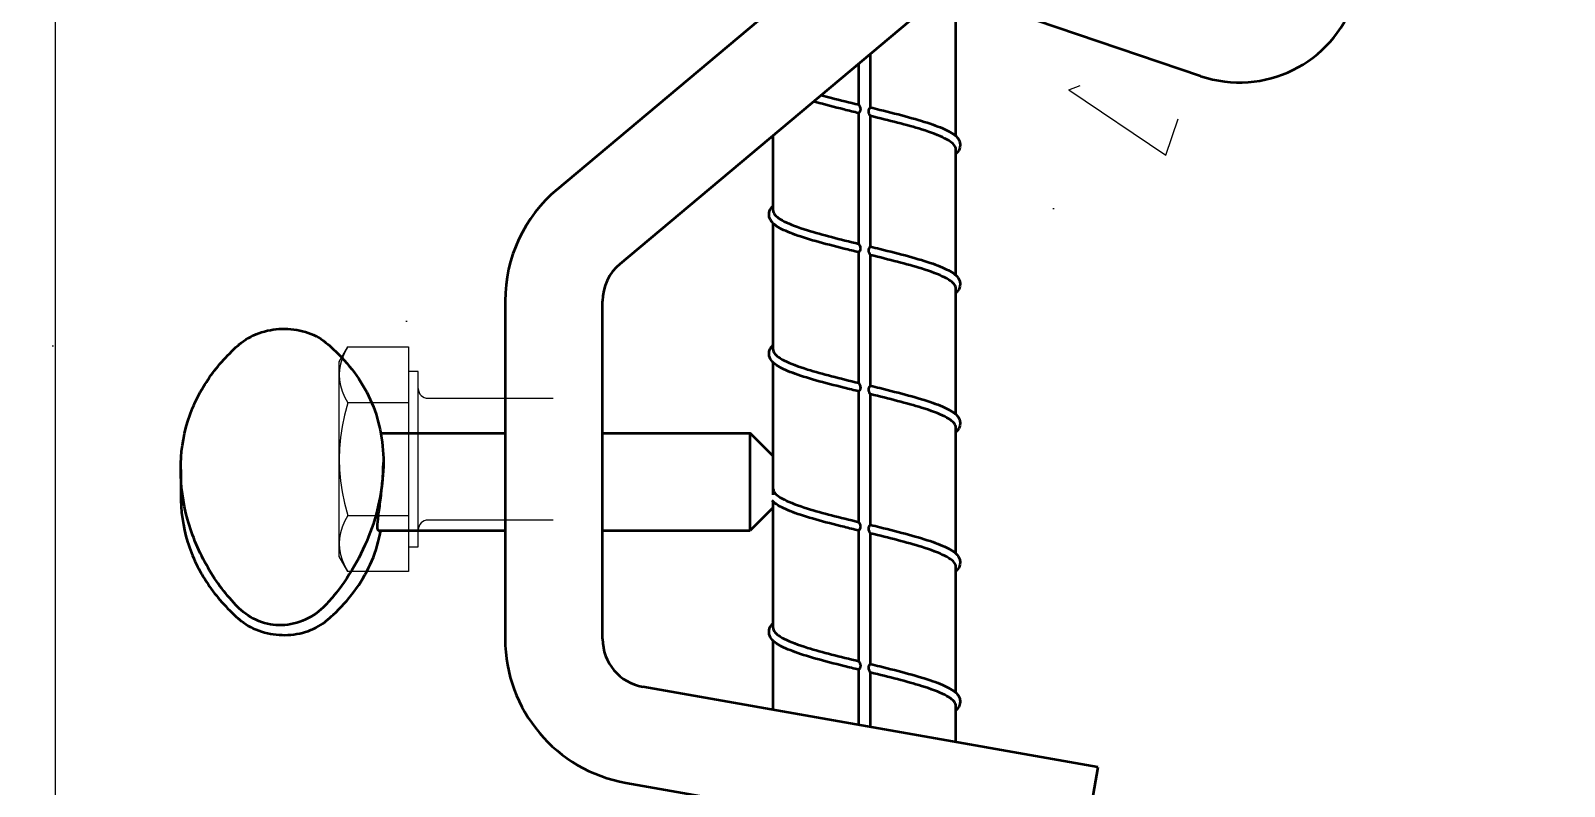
# Model space of a CAD drawing. Header units: inches. Extents: x 6 to 170, y 1 to 50.
# Drawn here: x 6.357 to 10.291, y 12.075 to 14.015 of the extents above; entities that cross this region are included whole.
import ezdxf

# ---------------------------------------------------------------- set-up
doc = ezdxf.new("R2010")
doc.units = ezdxf.units.IN
doc.header["$LTSCALE"] = 8
doc.header["$MEASUREMENT"] = 0
doc.layers.add('Visible (ANSI)', color=7, linetype='Continuous', lineweight=50)

msp = doc.modelspace()

# ---------------------------------------------------------------- hatches: boundary and pattern name
h = msp.add_hatch()
h.set_pattern_fill('AR-CONC', scale=0.5, style=0)
h.set_pattern_definition([(50, (-24.881, -75.5207), (3.5863, -0.31376), [0.375, -4.125]), (355, (-24.881, -75.5207), (-0.69376, 3.76096), [0.3, -3.3]), (100.4514, (-24.5822, -75.547), (2.89255, 3.4472), [0.3187, -3.50571]), (46.184, (-24.881, -74.5207), (5.3362, -0.8276), [0.5625, -6.1875]), (96.6356, (-24.4364, -74.5897), (4.67331, 4.8706), [0.47805, -5.25856]), (351.184, (-24.881, -74.5207), (4.6733, 4.8706), [0.45, -4.95]), (21, (-24.381, -74.7707), (2.984535, -2.013094), [0.375, -4.125]), (326, (-24.381, -74.7707), (1.21658, 3.62575), [0.3, -3.3]), (71.4514, (-24.1323, -74.9385), (4.20111, 1.61265), [0.3187, -3.50571]), (37.5, (-24.881, -75.5207), (0.0608, 1.66447), [0, -3.26, 0, -3.35, 0, -3.3125]), (7.5, (-24.881, -75.5207), (1.315348, 1.97206), [0, -1.91, 0, -3.185, 0, -1.2625]), (327.5, (-25.996, -75.5207), (2.669112, -0.112774), [0, -1.25, 0, -3.9, 0, -5.175]), (317.5, (-26.496, -75.5207), (2.91593, 0.500525), [0, -1.625, 0, -2.59, 0, -3.675])])
h.paths.add_polyline_path([(6.357302, 17.307259), (6.357302, 4.137707), (8.321623, 4.137707), (8.321623, 12.12387), (7.904212, 12.197471, -0.36397023), (7.68936, 12.453521), (7.68936, 12.728537), (7.373155, 12.728537), (7.373155, 12.596112), (7.13503, 12.596112), (7.13503, 13.233462), (7.373155, 13.233462), (7.373155, 13.101037), (7.68936, 13.101037), (7.68936, 13.378944, -0.22169466), (7.782235, 13.578116), (8.320134, 14.029467), (8.320134, 14.994748), (8.843884, 14.994748), (8.843884, 14.468945), (9.917325, 15.369669), (10.165302, 16.100185), (10.165302, 16.587259), (10.395302, 16.587259), (10.395302, 17.307259)])
h.paths.add_polyline_path([(8.320134, 13.081037), (8.320134, 13.840182), (7.87544, 13.46704, 0.22169466), (7.83436, 13.378944), (7.83436, 13.081037)], flags=17)
h.paths.add_polyline_path([(7.83436, 12.748537), (7.83436, 12.453521, 0.36397023), (7.929391, 12.340268), (8.321623, 12.271107), (8.321623, 12.748537)], flags=17)
h.paths.add_polyline_path([(9.827481, 15.104997), (8.830373, 14.268324), (8.830373, 14.233126), (9.409362, 14.036586, 0.41421356), (9.475951, 14.069424)], flags=17)
h.paths.add_polyline_path([(9.209862, 12.114487), (9.184683, 11.97169), (8.835373, 12.033282), (8.835373, 4.137707), (16.357302, 4.137707), (16.357302, 7.950207, -0.22836778), (13.852543, 9.157165), (11.62839, 11.94887, -0.16978527), (11.529802, 12.230832), (11.529802, 13.022774), (11.481737, 13.083105, -0.1695796), (11.342302, 13.481378), (11.342302, 14.039668), (11.173052, 14.039668), (11.173052, 14.57485), (11.342302, 14.57485), (11.342302, 14.667259), (11.747302, 14.667259), (11.747302, 14.447259), (11.782302, 14.447259), (11.782302, 15.394259, 0.41879765), (11.554802, 15.618232), (11.554802, 14.768259), (10.909802, 14.768259), (10.909802, 15.618259), (10.838302, 15.618259, -0.32641956), (10.435302, 15.912729), (10.435302, 15.736259, -0.22169466), (10.342427, 15.537088), (10.226176, 15.439541), (9.731623, 13.982635, -0.41421356), (9.322573, 13.780914), (8.835373, 13.946297), (8.835373, 12.180519)])
h.paths.add_polyline_path([(16.357302, 7.950207), (16.357302, 4.137707), (23.879231, 4.137707), (23.879231, 12.033282), (23.529921, 11.97169), (23.504742, 12.114487), (23.879231, 12.180519), (23.879231, 13.946297), (23.392031, 13.780914, -0.41421356), (22.982982, 13.982635), (22.488429, 15.439541), (22.372177, 15.537088, -0.22169466), (22.279302, 15.736259), (22.279302, 15.912729, -0.32641956), (21.876302, 15.618259), (21.804802, 15.618259), (21.804802, 14.768259), (21.159802, 14.768259), (21.159802, 15.618232, 0.41879765), (20.932302, 15.394259), (20.932302, 14.447259), (20.967302, 14.447259), (20.967302, 14.667259), (21.372302, 14.667259), (21.372302, 14.57485), (21.541552, 14.57485), (21.541552, 14.039668), (21.372302, 14.039668), (21.372302, 13.482401, -0.16999096), (21.232867, 13.083105), (21.184802, 13.022774), (21.184802, 12.230832, -0.16978527), (21.086214, 11.94887), (18.862061, 9.157165, -0.22836778)])
h.paths.add_polyline_path([(22.887123, 15.104997), (23.238653, 14.069424, 0.41421356), (23.305242, 14.036586), (23.884231, 14.233126), (23.884231, 14.268324)], flags=17)
h.paths.add_polyline_path([(24.39447, 13.081037), (24.880244, 13.081037), (24.880244, 13.378944, 0.22169466), (24.839165, 13.46704), (24.39447, 13.840182)], flags=17)
h.paths.add_polyline_path([(24.392981, 12.271107), (24.785213, 12.340268, 0.36397023), (24.880244, 12.453521), (24.880244, 12.748537), (24.392981, 12.748537)], flags=17)
h.paths.add_polyline_path([(26.357302, 17.307259), (22.319302, 17.307259), (22.319302, 16.587259), (22.549302, 16.587259), (22.549302, 16.100185), (22.797279, 15.369669), (23.87072, 14.468945), (23.87072, 14.994748), (24.39447, 14.994748), (24.39447, 14.029467), (24.932369, 13.578116, -0.22169466), (25.025244, 13.378944), (25.025244, 13.101037), (25.341449, 13.101037), (25.341449, 13.233462), (25.579574, 13.233462), (25.579574, 12.596112), (25.341449, 12.596112), (25.341449, 12.728537), (25.025244, 12.728537), (25.025244, 12.453521, -0.36397023), (24.810392, 12.197471), (24.392981, 12.12387), (24.392981, 4.137707), (26.357302, 4.137707)])

# ---------------------------------------------------------------- linework, layer by layer
at = {"color": 7}
for p, q in [((6.419802, 17.307259), (6.419802, 4.137707)), ((7.148494, 13.164787), (7.170823, 13.203462)), ((7.162613, 13.187919), (7.156389, 13.173198)), ((7.170823, 13.203462), (7.162613, 13.187919)), ((7.170823, 13.203462), (7.326619, 13.203462)), ((7.326619, 13.203462), (7.326619, 13.059125)), ((7.148494, 13.131293), (7.148494, 13.164787)), ((7.149377, 13.145137), (7.148494, 13.131293)), ((7.152003, 13.159022), (7.149377, 13.145137)), ((7.156389, 13.173198), (7.152003, 13.159022)), ((7.351623, 13.139787), (7.326619, 13.139787)), ((7.351623, 12.689787), (7.351623, 13.139787)), ((7.148494, 13.131293), (7.149377, 13.11745)), ((7.148494, 12.914787), (7.148494, 13.131293)), ((7.149377, 13.11745), (7.152003, 13.103565)), ((7.152003, 13.103565), (7.156389, 13.089389)), ((7.156389, 13.089389), (7.162613, 13.074668)), ((7.162613, 13.074668), (7.170823, 13.059125)), ((7.376623, 13.071037), (7.697623, 13.071037)), ((7.162613, 13.028037), (7.156389, 12.998596)), ((7.170823, 13.059125), (7.162613, 13.028037)), ((7.326619, 13.059125), (7.170823, 13.059125)), ((7.326619, 13.059125), (7.326619, 12.77045)), ((7.156389, 12.998596), (7.152003, 12.970245)), ((7.152003, 12.970245), (7.149377, 12.942474)), ((7.149377, 12.942474), (7.148494, 12.914787)), ((7.148494, 12.914787), (7.149377, 12.8871)), ((7.148494, 12.698281), (7.148494, 12.914787)), ((7.149377, 12.8871), (7.152003, 12.859329)), ((7.152003, 12.859329), (7.156389, 12.830978)), ((7.156389, 12.830978), (7.162613, 12.801537)), ((7.162613, 12.801537), (7.170823, 12.77045)), ((7.162613, 12.754906), (7.156389, 12.740185)), ((7.170823, 12.77045), (7.162613, 12.754906)), ((7.170823, 12.77045), (7.326619, 12.77045)), ((7.326619, 12.77045), (7.326619, 12.626112)), ((7.697623, 12.758537), (7.376623, 12.758537)), ((7.149377, 12.712124), (7.148494, 12.698281)), ((7.152003, 12.72601), (7.149377, 12.712124)), ((7.156389, 12.740185), (7.152003, 12.72601)), ((7.148494, 12.698281), (7.149377, 12.684437)), ((7.148494, 12.664787), (7.148494, 12.698281)), ((7.149377, 12.684437), (7.152003, 12.670552)), ((7.152003, 12.670552), (7.156389, 12.656376)), ((7.326619, 12.689787), (7.351623, 12.689787)), ((7.170823, 12.626112), (7.148494, 12.664787)), ((7.156389, 12.656376), (7.162613, 12.641656)), ((7.162613, 12.641656), (7.170823, 12.626112)), ((7.326619, 12.626112), (7.170823, 12.626112))]:
    msp.add_line(p, q, dxfattribs=at)
for centre, start, end in [((7.376623, 13.096037), 180, 270), ((7.376623, 12.733537), 90, 180)]:
    msp.add_arc(centre, 0.025, start, end, dxfattribs=at)
at = {"layer": 'Visible (ANSI)'}
for p, q in [((7.708315, 13.607923), (10.130651, 15.640504)), ((7.869012, 13.416412), (10.291347, 15.448993)), ((9.358065, 13.898182), (8.779832, 14.094466)), ((8.730735, 13.743887), (8.730735, 14.067184)), ((8.48136, 13.824896), (8.48136, 13.930233)), ((8.51136, 13.81763), (8.51136, 13.955406)), ((8.48136, 13.467753), (8.48136, 13.802992)), ((8.51136, 13.460488), (8.51136, 13.795727)), ((8.261985, 13.553432), (8.261985, 13.746155)), ((8.730735, 13.386745), (8.730735, 13.710041)), ((8.261985, 13.196289), (8.261985, 13.520008)), ((8.48136, 13.11061), (8.48136, 13.445849)), ((8.51136, 13.103345), (8.51136, 13.438584)), ((8.730735, 13.029602), (8.730735, 13.352898)), ((7.57436, 13.320656), (7.57436, 12.453521)), ((7.82436, 12.453521), (7.82436, 13.320656)), ((8.261985, 12.922574), (8.261985, 13.162865)), ((8.48136, 12.753468), (8.48136, 13.088707)), ((8.51136, 12.746202), (8.51136, 13.081441)), ((8.730735, 12.672459), (8.730735, 12.995755)), ((7.255385, 12.981499), (7.57436, 12.981499)), ((7.82436, 12.981499), (8.20306, 12.981499)), ((8.20306, 12.731499), (8.20306, 12.981499)), ((8.261985, 12.922574), (8.20306, 12.981499)), ((8.26206, 12.823547), (8.26206, 12.922232)), ((6.74206, 12.888473), (6.74206, 12.824524)), ((8.261985, 12.790424), (8.20306, 12.731499)), ((8.261985, 12.482003), (8.261985, 12.790424)), ((8.26206, 12.790766), (8.26206, 12.805651)), ((7.249538, 12.731499), (7.57436, 12.731499)), ((7.82436, 12.731499), (8.20306, 12.731499)), ((8.48136, 12.396325), (8.48136, 12.731564)), ((8.51136, 12.389059), (8.51136, 12.724298)), ((8.730735, 12.315316), (8.730735, 12.638612)), ((8.261985, 12.271469), (8.261985, 12.44858)), ((8.48136, 12.232787), (8.48136, 12.374421)), ((8.51136, 12.227497), (8.51136, 12.367155)), ((9.094984, 12.124589), (7.927654, 12.33042)), ((8.730735, 12.188816), (8.730735, 12.281469)), ((9.094984, 12.124589), (9.051572, 11.878387)), ((7.884242, 12.084218), (9.051572, 11.878387))]:
    msp.add_line(p, q, dxfattribs=at)
for centre, radius, start, end in [((9.457979, 14.192519), 0.310832, 251.25, 341.25), ((7.94936, 13.320656), 0.375, 130, 180), ((7.94936, 13.320656), 0.125, 130, 180), ((7.94936, 12.453521), 0.375, 180, 260), ((7.94936, 12.453521), 0.125, 180, 260)]:
    msp.add_arc(centre, radius, start, end, dxfattribs=at)
for points, knots in [([(8.385049, 13.849418), (8.393717, 13.84703), (8.402683, 13.84464), (8.434139, 13.836462), (8.457564, 13.830712), (8.48136, 13.824929)], [1.587218375, 1.587218375, 1.587218375, 1.587218375, 1.664662529, 1.664662529, 1.851630885, 1.851630885, 1.851630885, 1.851630885]), ([(8.44387, 13.812166), (8.418407, 13.818502), (8.393537, 13.82492), (8.369245, 13.83182), (8.367313, 13.832373), (8.365397, 13.832928)], [0, 0, 0, 0, 0.203969624, 0.203969624, 0.221745754, 0.221745754, 0.221745754, 0.221745754]), ([(8.48136, 13.824896), (8.48136, 13.82481), (8.481476, 13.824608), (8.481941, 13.82388), (8.482321, 13.823313), (8.483026, 13.822118), (8.483311, 13.821603), (8.483864, 13.820482), (8.48413, 13.819884), (8.484836, 13.818019), (8.485202, 13.816663), (8.485499, 13.814443), (8.48555, 13.813622), (8.485537, 13.812806)], [0.1755471207, 0.1755471207, 0.1755471207, 0.1755471207, 0.1841280193, 0.1841280193, 0.1943327664, 0.1943327664, 0.2006505005, 0.2006505005, 0.206774105, 0.206774105, 0.2185723275, 0.2185723275, 0.2252645412, 0.2252645412, 0.2252645412, 0.2252645412]), ([(8.485537, 13.812806), (8.485529, 13.812255), (8.485492, 13.811705), (8.485278, 13.809949), (8.484981, 13.808793), (8.484189, 13.806792), (8.48373, 13.805982), (8.482797, 13.804628), (8.482339, 13.804114), (8.481602, 13.803326), (8.48136, 13.803094), (8.48136, 13.802992)], [0.2252645412, 0.2252645412, 0.2252645412, 0.2252645412, 0.2297909148, 0.2297909148, 0.2399641604, 0.2399641604, 0.2495105043, 0.2495105043, 0.2595133489, 0.2595133489, 0.2707001487, 0.2707001487, 0.2707001487, 0.2707001487]), ([(8.507183, 13.807783), (8.507181, 13.80792), (8.507181, 13.808056), (8.507195, 13.809466), (8.507366, 13.810728), (8.507976, 13.812878), (8.508359, 13.81375), (8.509231, 13.815265), (8.509693, 13.815854), (8.510378, 13.816627), (8.510626, 13.816872), (8.511159, 13.817384), (8.51136, 13.81756), (8.51136, 13.81763)], [0.4324840395, 0.4324840395, 0.4324840395, 0.4324840395, 0.4335329654, 0.4335329654, 0.443318181, 0.443318181, 0.4516638398, 0.4516638398, 0.4602611352, 0.4602611352, 0.466316737, 0.466316737, 0.4765419243, 0.4765419243, 0.4765419243, 0.4765419243]), ([(8.535196, 13.811827), (8.560863, 13.805515), (8.586203, 13.799122), (8.632062, 13.786545), (8.653182, 13.780205), (8.689376, 13.76745), (8.704738, 13.760905), (8.728078, 13.747215), (8.736257, 13.740619), (8.740804, 13.727658), (8.741411, 13.724326), (8.741359, 13.720811)], [0, 0, 0, 0, 0.203430746, 0.203430746, 0.404937263, 0.404937263, 0.610847612, 0.610847612, 0.824043032, 0.824043032, 0.882389128, 0.882389128, 0.882389128, 0.882389128]), ([(8.51136, 13.795726), (8.51136, 13.795826), (8.511254, 13.796034), (8.510815, 13.796774), (8.510446, 13.797354), (8.509591, 13.798863), (8.50912, 13.799773), (8.508279, 13.801801), (8.507914, 13.802892), (8.507647, 13.804047), (8.50737, 13.805249), (8.507202, 13.806519), (8.507183, 13.807783)], [0.386195686, 0.386195686, 0.386195686, 0.386195686, 0.3940123706, 0.3940123706, 0.4036617306, 0.4036617306, 0.4134536665, 0.4134536665, 0.4227844444, 0.4227844444, 0.4227844444, 0.4324840395, 0.4324840395, 0.4324840395, 0.4324840395]), ([(8.730735, 13.710041), (8.730735, 13.711858), (8.730376, 13.713677), (8.726643, 13.723118), (8.717377, 13.730659), (8.687439, 13.745894), (8.667071, 13.753436), (8.623874, 13.766837), (8.60307, 13.772587), (8.558581, 13.784154), (8.535157, 13.789903), (8.51136, 13.795686)], [0.926164658, 0.926164658, 0.926164658, 0.926164658, 0.985116036, 0.985116036, 1.231395044, 1.231395044, 1.477674053, 1.477674053, 1.664662529, 1.664662529, 1.851630885, 1.851630885, 1.851630885, 1.851630885]), ([(8.741359, 13.720811), (8.741255, 13.713905), (8.738832, 13.708392), (8.734118, 13.702056), (8.732527, 13.700284), (8.730735, 13.698573)], [0, 0, 0, 0, 0.114634885, 0.114634885, 0.162316622, 0.162316622, 0.162316622, 0.162316622]), ([(8.251362, 13.542239), (8.251258, 13.549143), (8.253516, 13.554655), (8.258209, 13.561218), (8.259969, 13.563198), (8.261985, 13.565103)], [0, 0, 0, 0, 0.114595272, 0.114595272, 0.168220617, 0.168220617, 0.168220617, 0.168220617]), ([(8.44387, 13.455023), (8.418407, 13.461359), (8.393537, 13.467777), (8.349058, 13.480411), (8.328863, 13.486783), (8.294811, 13.499649), (8.280718, 13.506258), (8.265066, 13.516942), (8.260641, 13.520804), (8.253946, 13.529686), (8.251467, 13.535242), (8.251362, 13.542239)], [0, 0, 0, 0, 0.203969624, 0.203969624, 0.406026718, 0.406026718, 0.612891389, 0.612891389, 0.725113834, 0.725113834, 0.841255683, 0.841255683, 0.841255683, 0.841255683]), ([(8.261985, 13.553432), (8.261985, 13.551615), (8.262344, 13.549796), (8.266077, 13.540355), (8.275344, 13.532813), (8.305281, 13.517578), (8.32565, 13.510037), (8.368847, 13.496636), (8.389651, 13.490885), (8.434139, 13.479319), (8.457564, 13.473569), (8.48136, 13.467786)], [0.926164658, 0.926164658, 0.926164658, 0.926164658, 0.985116036, 0.985116036, 1.231395044, 1.231395044, 1.477674053, 1.477674053, 1.664662529, 1.664662529, 1.851630885, 1.851630885, 1.851630885, 1.851630885]), ([(8.48136, 13.467753), (8.48136, 13.467687), (8.481428, 13.467552), (8.481758, 13.467012), (8.482097, 13.466515), (8.482769, 13.46542), (8.483052, 13.464935), (8.483613, 13.463866), (8.483889, 13.463291), (8.484633, 13.461496), (8.485042, 13.460183), (8.485464, 13.457769), (8.485553, 13.456713), (8.485537, 13.455664)], [0.1693193486, 0.1693193486, 0.1693193486, 0.1693193486, 0.1758007424, 0.1758007424, 0.1857472069, 0.1857472069, 0.1919909205, 0.1919909205, 0.198023789, 0.198023789, 0.2094647985, 0.2094647985, 0.2178489904, 0.2178489904, 0.2178489904, 0.2178489904]), ([(8.485537, 13.455664), (8.485532, 13.455335), (8.485517, 13.455008), (8.485393, 13.453418), (8.485137, 13.452194), (8.484397, 13.45009), (8.483958, 13.449235), (8.483023, 13.447771), (8.482557, 13.447221), (8.481753, 13.446333), (8.481447, 13.446048), (8.481366, 13.445883), (8.48136, 13.445864), (8.48136, 13.445849)], [0.2178489904, 0.2178489904, 0.2178489904, 0.2178489904, 0.2204727053, 0.2204727053, 0.2306636802, 0.2306636802, 0.2398632303, 0.2398632303, 0.2495796975, 0.2495796975, 0.2610517094, 0.2610517094, 0.2627370757, 0.2627370757, 0.2627370757, 0.2627370757]), ([(8.507183, 13.45064), (8.507173, 13.451316), (8.507205, 13.451992), (8.507416, 13.453797), (8.507687, 13.454883), (8.508428, 13.456767), (8.508861, 13.457529), (8.50959, 13.458572), (8.509873, 13.458917), (8.510412, 13.459518), (8.510657, 13.459759), (8.511169, 13.460251), (8.51136, 13.460419), (8.51136, 13.460488)], [0.4252749174, 0.4252749174, 0.4252749174, 0.4252749174, 0.4304263152, 0.4304263152, 0.4393240915, 0.4393240915, 0.4476179655, 0.4476179655, 0.4531368502, 0.4531368502, 0.4591944322, 0.4591944322, 0.4691208786, 0.4691208786, 0.4691208786, 0.4691208786]), ([(8.535196, 13.454684), (8.560863, 13.448372), (8.586203, 13.441979), (8.632062, 13.429402), (8.653182, 13.423062), (8.689376, 13.410308), (8.704738, 13.403762), (8.728078, 13.390072), (8.736257, 13.383476), (8.740804, 13.370516), (8.741411, 13.367183), (8.741359, 13.363668)], [0, 0, 0, 0, 0.203430746, 0.203430746, 0.404937263, 0.404937263, 0.610847612, 0.610847612, 0.824043032, 0.824043032, 0.882389128, 0.882389128, 0.882389128, 0.882389128]), ([(8.51136, 13.438584), (8.51136, 13.438671), (8.511277, 13.438844), (8.510905, 13.439486), (8.510556, 13.440031), (8.5097, 13.441516), (8.5092, 13.442456), (8.508424, 13.444298), (8.50813, 13.445113), (8.507652, 13.446802), (8.507464, 13.447673), (8.507343, 13.448563), (8.507249, 13.449246), (8.507194, 13.449943), (8.507183, 13.45064)], [0.3791373965, 0.3791373965, 0.3791373965, 0.3791373965, 0.3860277334, 0.3860277334, 0.3956142413, 0.3956142413, 0.4058973128, 0.4058973128, 0.4130479006, 0.4130479006, 0.4199668054, 0.4199668054, 0.4199668054, 0.4252749174, 0.4252749174, 0.4252749174, 0.4252749174]), ([(8.730735, 13.352898), (8.730735, 13.354715), (8.730376, 13.356534), (8.726643, 13.365975), (8.717377, 13.373516), (8.687439, 13.388751), (8.667071, 13.396293), (8.623874, 13.409694), (8.60307, 13.415444), (8.558581, 13.427011), (8.535157, 13.43276), (8.51136, 13.438543)], [0.926164658, 0.926164658, 0.926164658, 0.926164658, 0.985116036, 0.985116036, 1.231395044, 1.231395044, 1.477674053, 1.477674053, 1.664662529, 1.664662529, 1.851630885, 1.851630885, 1.851630885, 1.851630885]), ([(8.741359, 13.363668), (8.741255, 13.356762), (8.738832, 13.35125), (8.734118, 13.344914), (8.732527, 13.343141), (8.730735, 13.34143)], [0, 0, 0, 0, 0.114634885, 0.114634885, 0.162316622, 0.162316622, 0.162316622, 0.162316622]), ([(6.889381, 13.206945), (6.890226, 13.207705), (6.891078, 13.208453), (6.905752, 13.221036), (6.923258, 13.231264), (6.961637, 13.24518), (6.982513, 13.248889), (7.00206, 13.249472)], [0.290928147, 0.290928147, 0.290928147, 0.290928147, 0.300209869, 0.300209869, 0.449572977, 0.449572977, 0.598936084, 0.598936084, 0.598936084, 0.598936084]), ([(7.00206, 13.249472), (7.021965, 13.250065), (7.043008, 13.247505), (7.081476, 13.235752), (7.098916, 13.226545), (7.113372, 13.214961), (7.114058, 13.2144), (7.114739, 13.213831)], [0.598936084, 0.598936084, 0.598936084, 0.598936084, 0.75103081, 0.75103081, 0.903125536, 0.903125536, 0.9107477, 0.9107477, 0.9107477, 0.9107477]), ([(6.74206, 12.888473), (6.74206, 12.930274), (6.748005, 12.971276), (6.771649, 13.048836), (6.789334, 13.085435), (6.833631, 13.150901), (6.859639, 13.1802), (6.889381, 13.206945)], [6.66177475, 6.66177475, 6.66177475, 6.66177475, 7.00925474, 7.00925474, 7.35673472, 7.35673472, 7.6821059, 7.6821059, 7.6821059, 7.6821059]), ([(7.114739, 13.213831), (7.12127, 13.208378), (7.127484, 13.20291), (7.172452, 13.161356), (7.205985, 13.11769), (7.239595, 13.043411), (7.248117, 13.01716), (7.259353, 12.962766), (7.26206, 12.934609), (7.26206, 12.906459)], [7.00204599, 7.00204599, 7.00204599, 7.00204599, 7.07218173, 7.07218173, 7.54019245, 7.54019245, 7.77419781, 7.77419781, 8.00820317, 8.00820317, 8.00820317, 8.00820317]), ([(8.251362, 13.185097), (8.251258, 13.192), (8.253516, 13.197512), (8.258209, 13.204075), (8.259969, 13.206055), (8.261985, 13.20796)], [0, 0, 0, 0, 0.114595272, 0.114595272, 0.168220617, 0.168220617, 0.168220617, 0.168220617]), ([(8.44387, 13.09788), (8.418407, 13.104216), (8.393537, 13.110634), (8.349058, 13.123268), (8.328863, 13.12964), (8.294811, 13.142506), (8.280718, 13.149115), (8.265066, 13.159799), (8.260641, 13.163662), (8.253946, 13.172543), (8.251467, 13.1781), (8.251362, 13.185097)], [0, 0, 0, 0, 0.203969624, 0.203969624, 0.406026718, 0.406026718, 0.612891389, 0.612891389, 0.725113834, 0.725113834, 0.841255683, 0.841255683, 0.841255683, 0.841255683]), ([(8.261985, 13.196289), (8.261985, 13.194472), (8.262344, 13.192653), (8.266077, 13.183212), (8.275344, 13.17567), (8.305281, 13.160435), (8.32565, 13.152894), (8.368847, 13.139493), (8.389651, 13.133743), (8.434139, 13.122176), (8.457564, 13.116426), (8.48136, 13.110643)], [0.926164658, 0.926164658, 0.926164658, 0.926164658, 0.985116036, 0.985116036, 1.231395044, 1.231395044, 1.477674053, 1.477674053, 1.664662529, 1.664662529, 1.851630885, 1.851630885, 1.851630885, 1.851630885]), ([(8.48136, 13.110611), (8.48136, 13.110524), (8.481475, 13.110323), (8.481939, 13.109597), (8.482319, 13.109031), (8.483023, 13.107837), (8.483309, 13.107322), (8.483862, 13.106201), (8.484127, 13.105604), (8.484764, 13.103924), (8.485089, 13.102789), (8.485467, 13.100596), (8.485553, 13.099556), (8.485537, 13.098521)], [0.3570324418, 0.3570324418, 0.3570324418, 0.3570324418, 0.3649935941, 0.3649935941, 0.3744840857, 0.3744840857, 0.3803621469, 0.3803621469, 0.3860610185, 0.3860610185, 0.3953897737, 0.3953897737, 0.4032782231, 0.4032782231, 0.4032782231, 0.4032782231]), ([(8.507183, 13.093497), (8.507177, 13.093922), (8.507187, 13.094346), (8.507294, 13.095969), (8.507519, 13.097135), (8.508202, 13.099143), (8.508613, 13.099957), (8.509334, 13.101086), (8.509619, 13.101461), (8.510175, 13.102125), (8.510438, 13.102397), (8.511078, 13.103031), (8.511349, 13.103253), (8.51136, 13.103341), (8.51136, 13.103343), (8.51136, 13.103345)], [0.200182473, 0.200182473, 0.200182473, 0.200182473, 0.2033980629, 0.2033980629, 0.2125840261, 0.2125840261, 0.2208186966, 0.2208186966, 0.2261883639, 0.2261883639, 0.2320540395, 0.2320540395, 0.2434050849, 0.2434050849, 0.2436367064, 0.2436367064, 0.2436367064, 0.2436367064]), ([(8.485537, 13.098521), (8.485535, 13.098385), (8.485531, 13.098249), (8.485526, 13.098114), (8.485473, 13.096808), (8.485253, 13.095525), (8.484562, 13.093329), (8.48414, 13.092433), (8.483216, 13.090892), (8.482746, 13.090303), (8.481902, 13.08934), (8.481555, 13.089016), (8.481381, 13.088778), (8.48136, 13.088736), (8.48136, 13.088707)], [0.4032782231, 0.4032782231, 0.4032782231, 0.4032782231, 0.4043129536, 0.4043129536, 0.4043129536, 0.414280969, 0.414280969, 0.4230712239, 0.4230712239, 0.4321763203, 0.4321763203, 0.4428090223, 0.4428090223, 0.4459859595, 0.4459859595, 0.4459859595, 0.4459859595]), ([(8.51136, 13.081441), (8.51136, 13.081538), (8.511259, 13.081739), (8.510834, 13.082457), (8.510469, 13.08303), (8.509591, 13.084574), (8.509088, 13.085546), (8.508143, 13.087869), (8.507724, 13.089219), (8.507298, 13.091571), (8.507198, 13.092535), (8.507183, 13.093497)], [0.1545735747, 0.1545735747, 0.1545735747, 0.1545735747, 0.162076814, 0.162076814, 0.1715618159, 0.1715618159, 0.1818065342, 0.1818065342, 0.1929054159, 0.1929054159, 0.200182473, 0.200182473, 0.200182473, 0.200182473]), ([(8.730735, 12.995755), (8.730735, 12.997572), (8.730376, 12.999391), (8.726643, 13.008832), (8.717377, 13.016373), (8.687439, 13.031608), (8.667071, 13.03915), (8.623874, 13.052551), (8.60307, 13.058301), (8.558581, 13.069868), (8.535157, 13.075618), (8.51136, 13.081401)], [0.926164658, 0.926164658, 0.926164658, 0.926164658, 0.985116036, 0.985116036, 1.231395044, 1.231395044, 1.477674053, 1.477674053, 1.664662529, 1.664662529, 1.851630885, 1.851630885, 1.851630885, 1.851630885]), ([(8.535196, 13.097541), (8.560863, 13.091229), (8.586203, 13.084836), (8.632062, 13.072259), (8.653182, 13.065919), (8.689376, 13.053165), (8.704738, 13.046619), (8.728078, 13.032929), (8.736257, 13.026333), (8.740804, 13.013373), (8.741411, 13.01004), (8.741359, 13.006525)], [0, 0, 0, 0, 0.203430746, 0.203430746, 0.404937263, 0.404937263, 0.610847612, 0.610847612, 0.824043032, 0.824043032, 0.882389128, 0.882389128, 0.882389128, 0.882389128]), ([(8.741359, 13.006525), (8.741255, 12.999619), (8.738832, 12.994107), (8.734118, 12.987771), (8.732527, 12.985998), (8.730735, 12.984287)], [0, 0, 0, 0, 0.114634885, 0.114634885, 0.162316622, 0.162316622, 0.162316622, 0.162316622]), ([(7.26206, 12.906459), (7.26206, 12.878309), (7.259353, 12.848586), (7.248117, 12.788089), (7.239595, 12.757321), (7.205985, 12.666989), (7.172452, 12.609436), (7.127484, 12.55537), (7.12127, 12.548267), (7.114739, 12.541216)], [1.09730069, 1.09730069, 1.09730069, 1.09730069, 1.33130605, 1.33130605, 1.56531141, 1.56531141, 2.03332213, 2.03332213, 2.10345787, 2.10345787, 2.10345787, 2.10345787]), ([(7.247123, 12.741917), (7.247123, 12.748216), (7.247921, 12.757816), (7.25077, 12.781828), (7.252775, 12.796239), (7.256515, 12.825369), (7.258496, 12.842058), (7.261288, 12.875379), (7.26206, 12.892014), (7.26206, 12.906459)], [0, 0, 0, 0, 0.120092237, 0.120092237, 0.240184474, 0.240184474, 0.360263551, 0.360263551, 0.480342628, 0.480342628, 0.480342628, 0.480342628]), ([(6.889381, 12.53433), (6.859639, 12.564533), (6.833631, 12.598986), (6.789334, 12.675322), (6.771649, 12.717621), (6.748005, 12.803307), (6.74206, 12.846673), (6.74206, 12.888473)], [5.6414436, 5.6414436, 5.6414436, 5.6414436, 5.96681478, 5.96681478, 6.31429477, 6.31429477, 6.66177475, 6.66177475, 6.66177475, 6.66177475]), ([(8.26206, 12.837708), (8.2622, 12.836369), (8.262535, 12.835029), (8.266077, 12.826069), (8.275344, 12.818528), (8.305281, 12.803293), (8.32565, 12.795751), (8.368847, 12.78235), (8.389651, 12.7766), (8.434139, 12.765033), (8.457564, 12.759283), (8.48136, 12.7535)], [0.941713045, 0.941713045, 0.941713045, 0.941713045, 0.985116036, 0.985116036, 1.231395044, 1.231395044, 1.477674053, 1.477674053, 1.664662529, 1.664662529, 1.851630885, 1.851630885, 1.851630885, 1.851630885]), ([(6.74206, 12.824524), (6.74206, 12.782724), (6.748005, 12.741721), (6.771649, 12.664161), (6.789334, 12.627562), (6.833631, 12.562096), (6.859639, 12.532798), (6.889381, 12.506052)], [0, 0, 0, 0, 0.34747998, 0.34747998, 0.69495997, 0.69495997, 1.02033115, 1.02033115, 1.02033115, 1.02033115]), ([(8.44387, 12.740737), (8.418407, 12.747073), (8.393537, 12.753491), (8.349058, 12.766125), (8.328863, 12.772498), (8.294811, 12.785364), (8.280718, 12.791972), (8.26599, 12.802026), (8.262157, 12.805225), (8.259103, 12.808726)], [0, 0, 0, 0, 0.203969624, 0.203969624, 0.406026718, 0.406026718, 0.612891389, 0.612891389, 0.706275665, 0.706275665, 0.706275665, 0.706275665]), ([(8.48136, 12.753468), (8.48136, 12.753391), (8.481451, 12.753224), (8.481848, 12.752592), (8.482208, 12.75206), (8.482898, 12.750914), (8.483183, 12.750413), (8.483741, 12.749317), (8.484011, 12.74873), (8.484739, 12.746897), (8.485128, 12.745559), (8.485484, 12.743239), (8.485551, 12.742306), (8.485537, 12.741378)], [0.3463076489, 0.3463076489, 0.3463076489, 0.3463076489, 0.3533996972, 0.3533996972, 0.3628727165, 0.3628727165, 0.3687775103, 0.3687775103, 0.3744899214, 0.3744899214, 0.3854291514, 0.3854291514, 0.3924973403, 0.3924973403, 0.3924973403, 0.3924973403]), ([(7.114739, 12.499166), (7.12127, 12.504619), (7.127484, 12.510087), (7.172452, 12.551641), (7.205985, 12.595308), (7.239595, 12.669586), (7.248117, 12.695837), (7.254316, 12.725846), (7.254865, 12.728668), (7.255384, 12.7315)], [7.002045991, 7.002045991, 7.002045991, 7.002045991, 7.072181733, 7.072181733, 7.540192449, 7.540192449, 7.774197808, 7.774197808, 7.798391021, 7.798391021, 7.798391021, 7.798391021]), ([(7.249539, 12.7315), (7.249473, 12.731499), (7.249409, 12.731505), (7.247921, 12.731814), (7.247123, 12.735618), (7.247123, 12.741917)], [1.795944373, 1.795944373, 1.795944373, 1.795944373, 1.801278274, 1.801278274, 1.921370511, 1.921370511, 1.921370511, 1.921370511]), ([(8.485537, 12.741378), (8.485537, 12.741376), (8.485537, 12.741374), (8.485523, 12.740472), (8.485432, 12.739574), (8.485264, 12.738709), (8.485042, 12.73757), (8.484689, 12.736519), (8.483834, 12.734706), (8.483363, 12.733986), (8.482446, 12.732782), (8.482014, 12.732337), (8.481494, 12.731788), (8.48136, 12.731639), (8.48136, 12.731564)], [0.3924973403, 0.3924973403, 0.3924973403, 0.3924973403, 0.392510316, 0.392510316, 0.3993691772, 0.3993691772, 0.3993691772, 0.408407219, 0.408407219, 0.4171700135, 0.4171700135, 0.4267990698, 0.4267990698, 0.4345683306, 0.4345683306, 0.4345683306, 0.4345683306]), ([(8.507183, 12.736354), (8.507178, 12.736689), (8.507183, 12.737023), (8.507258, 12.738578), (8.507467, 12.739774), (8.508127, 12.741827), (8.50853, 12.742659), (8.509423, 12.744103), (8.509885, 12.744657), (8.510548, 12.745372), (8.510781, 12.745594), (8.511213, 12.746004), (8.51136, 12.746142), (8.51136, 12.746202)], [0.1897920525, 0.1897920525, 0.1897920525, 0.1897920525, 0.1922294095, 0.1922294095, 0.2012082947, 0.2012082947, 0.209118323, 0.209118323, 0.2174508092, 0.2174508092, 0.2233248553, 0.2233248553, 0.2317606875, 0.2317606875, 0.2317606875, 0.2317606875]), ([(8.51136, 12.724298), (8.51136, 12.724386), (8.511276, 12.724561), (8.510901, 12.725207), (8.510551, 12.725753), (8.509694, 12.727242), (8.509194, 12.728183), (8.508235, 12.730462), (8.507798, 12.7318), (8.507319, 12.734236), (8.507199, 12.735297), (8.507183, 12.736354)], [0.1457714872, 0.1457714872, 0.1457714872, 0.1457714872, 0.1523832594, 0.1523832594, 0.1615291877, 0.1615291877, 0.1713436702, 0.1713436702, 0.1820842669, 0.1820842669, 0.1897920525, 0.1897920525, 0.1897920525, 0.1897920525]), ([(8.730735, 12.638612), (8.730735, 12.640429), (8.730376, 12.642248), (8.726643, 12.651689), (8.717377, 12.659231), (8.687439, 12.674466), (8.667071, 12.682007), (8.623874, 12.695408), (8.60307, 12.701158), (8.558581, 12.712725), (8.535157, 12.718475), (8.51136, 12.724258)], [0.926164658, 0.926164658, 0.926164658, 0.926164658, 0.985116036, 0.985116036, 1.231395044, 1.231395044, 1.477674053, 1.477674053, 1.664662529, 1.664662529, 1.851630885, 1.851630885, 1.851630885, 1.851630885]), ([(8.535196, 12.740398), (8.560863, 12.734086), (8.586203, 12.727693), (8.632062, 12.715116), (8.653182, 12.708776), (8.689376, 12.696022), (8.704738, 12.689476), (8.728078, 12.675786), (8.736257, 12.669191), (8.740804, 12.65623), (8.741411, 12.652897), (8.741359, 12.649382)], [0, 0, 0, 0, 0.203430746, 0.203430746, 0.404937263, 0.404937263, 0.610847612, 0.610847612, 0.824043032, 0.824043032, 0.882389128, 0.882389128, 0.882389128, 0.882389128]), ([(8.741359, 12.649382), (8.741255, 12.642476), (8.738832, 12.636964), (8.734118, 12.630628), (8.732527, 12.628855), (8.730735, 12.627145)], [0, 0, 0, 0, 0.114634885, 0.114634885, 0.162316622, 0.162316622, 0.162316622, 0.162316622]), ([(7.00206, 12.488649), (6.982513, 12.488067), (6.961637, 12.491516), (6.923258, 12.506694), (6.905752, 12.518397), (6.891078, 12.532626), (6.890226, 12.533472), (6.889381, 12.53433)], [1.809325195, 1.809325195, 1.809325195, 1.809325195, 1.958688303, 1.958688303, 2.108051411, 2.108051411, 2.117333132, 2.117333132, 2.117333132, 2.117333132]), ([(7.114739, 12.541216), (7.114058, 12.54048), (7.113372, 12.539753), (7.098916, 12.524684), (7.081476, 12.511813), (7.043008, 12.494076), (7.021965, 12.489243), (7.00206, 12.488649)], [1.49751358, 1.49751358, 1.49751358, 1.49751358, 1.505135743, 1.505135743, 1.657230469, 1.657230469, 1.809325195, 1.809325195, 1.809325195, 1.809325195]), ([(6.889381, 12.506052), (6.890226, 12.505293), (6.891078, 12.504545), (6.905752, 12.491962), (6.923258, 12.481733), (6.961637, 12.467817), (6.982513, 12.464108), (7.00206, 12.463526)], [0.290928147, 0.290928147, 0.290928147, 0.290928147, 0.300209869, 0.300209869, 0.449572977, 0.449572977, 0.598936084, 0.598936084, 0.598936084, 0.598936084]), ([(7.00206, 12.463526), (7.021965, 12.462932), (7.043008, 12.465493), (7.081476, 12.477246), (7.098916, 12.486452), (7.113372, 12.498036), (7.114058, 12.498597), (7.114739, 12.499166)], [0.598936084, 0.598936084, 0.598936084, 0.598936084, 0.75103081, 0.75103081, 0.903125536, 0.903125536, 0.9107477, 0.9107477, 0.9107477, 0.9107477]), ([(8.251362, 12.470811), (8.251258, 12.477715), (8.253516, 12.483226), (8.258209, 12.48979), (8.259969, 12.491769), (8.261985, 12.493675)], [0, 0, 0, 0, 0.114595272, 0.114595272, 0.168220617, 0.168220617, 0.168220617, 0.168220617]), ([(8.261985, 12.482003), (8.261985, 12.480186), (8.262344, 12.478367), (8.266077, 12.468926), (8.275344, 12.461385), (8.305281, 12.44615), (8.32565, 12.438608), (8.368847, 12.425207), (8.389651, 12.419457), (8.434139, 12.40789), (8.457564, 12.402141), (8.48136, 12.396358)], [0.926164658, 0.926164658, 0.926164658, 0.926164658, 0.985116036, 0.985116036, 1.231395044, 1.231395044, 1.477674053, 1.477674053, 1.664662529, 1.664662529, 1.851630885, 1.851630885, 1.851630885, 1.851630885]), ([(8.44387, 12.383594), (8.418407, 12.38993), (8.393537, 12.396348), (8.349058, 12.408982), (8.328863, 12.415355), (8.294811, 12.428221), (8.280718, 12.434829), (8.265066, 12.445514), (8.260641, 12.449376), (8.253946, 12.458257), (8.251467, 12.463814), (8.251362, 12.470811)], [0, 0, 0, 0, 0.203969624, 0.203969624, 0.406026718, 0.406026718, 0.612891389, 0.612891389, 0.725113834, 0.725113834, 0.841255683, 0.841255683, 0.841255683, 0.841255683]), ([(8.48136, 12.396325), (8.48136, 12.396241), (8.481469, 12.396048), (8.481915, 12.395347), (8.482291, 12.394789), (8.482992, 12.393608), (8.483277, 12.393096), (8.483831, 12.391981), (8.484098, 12.391387), (8.484811, 12.389529), (8.485184, 12.388175), (8.485495, 12.385929), (8.48555, 12.385079), (8.485537, 12.384235)], [0.1597890763, 0.1597890763, 0.1597890763, 0.1597890763, 0.1677181923, 0.1677181923, 0.1774450281, 0.1774450281, 0.1834874234, 0.1834874234, 0.1893499902, 0.1893499902, 0.2006575842, 0.2006575842, 0.2072956928, 0.2072956928, 0.2072956928, 0.2072956928]), ([(8.485537, 12.384235), (8.485529, 12.38371), (8.485495, 12.383188), (8.485293, 12.381451), (8.485001, 12.380287), (8.484214, 12.378271), (8.483756, 12.377455), (8.482823, 12.376088), (8.482363, 12.37557), (8.481611, 12.374762), (8.48136, 12.374524), (8.48136, 12.374421)], [0.2072956928, 0.2072956928, 0.2072956928, 0.2072956928, 0.2114212833, 0.2114212833, 0.2212195075, 0.2212195075, 0.2304029564, 0.2304029564, 0.240000993, 0.240000993, 0.2509673991, 0.2509673991, 0.2509673991, 0.2509673991]), ([(8.507183, 12.379211), (8.507165, 12.380414), (8.507283, 12.381619), (8.507788, 12.383776), (8.508142, 12.384704), (8.508982, 12.386319), (8.509438, 12.386955), (8.510146, 12.387806), (8.51041, 12.388082), (8.511057, 12.388726), (8.511336, 12.388955), (8.51136, 12.389052), (8.51136, 12.389055), (8.51136, 12.389059)], [0.4096926008, 0.4096926008, 0.4096926008, 0.4096926008, 0.4188617023, 0.4188617023, 0.4272562243, 0.4272562243, 0.4356512357, 0.4356512357, 0.4415245273, 0.4415245273, 0.4528782019, 0.4528782019, 0.4533756412, 0.4533756412, 0.4533756412, 0.4533756412]), ([(8.51136, 12.367155), (8.51136, 12.367254), (8.511254, 12.367462), (8.510818, 12.368198), (8.510449, 12.368777), (8.509567, 12.370334), (8.509062, 12.371314), (8.508224, 12.373393), (8.507884, 12.374437), (8.507395, 12.376586), (8.507239, 12.37769), (8.507195, 12.378799), (8.507189, 12.378936), (8.507185, 12.379074), (8.507183, 12.379211)], [0.3637549069, 0.3637549069, 0.3637549069, 0.3637549069, 0.3714570033, 0.3714570033, 0.3810071343, 0.3810071343, 0.3913452482, 0.3913452482, 0.4001796476, 0.4001796476, 0.4086435046, 0.4086435046, 0.4086435046, 0.4096926008, 0.4096926008, 0.4096926008, 0.4096926008]), ([(8.730735, 12.281469), (8.730735, 12.283286), (8.730376, 12.285105), (8.726643, 12.294546), (8.717377, 12.302088), (8.687439, 12.317323), (8.667071, 12.324864), (8.623874, 12.338265), (8.60307, 12.344016), (8.558581, 12.355582), (8.535157, 12.361332), (8.51136, 12.367115)], [0.926164658, 0.926164658, 0.926164658, 0.926164658, 0.985116036, 0.985116036, 1.231395044, 1.231395044, 1.477674053, 1.477674053, 1.664662529, 1.664662529, 1.851630885, 1.851630885, 1.851630885, 1.851630885]), ([(8.535196, 12.383255), (8.560863, 12.376943), (8.586203, 12.37055), (8.632062, 12.357974), (8.653182, 12.351633), (8.689376, 12.338879), (8.704738, 12.332333), (8.728078, 12.318643), (8.736257, 12.312048), (8.740804, 12.299087), (8.741411, 12.295754), (8.741359, 12.292239)], [0, 0, 0, 0, 0.203430746, 0.203430746, 0.404937263, 0.404937263, 0.610847612, 0.610847612, 0.824043032, 0.824043032, 0.882389128, 0.882389128, 0.882389128, 0.882389128]), ([(8.741359, 12.292239), (8.741255, 12.285333), (8.738832, 12.279821), (8.734118, 12.273485), (8.732527, 12.271713), (8.730735, 12.270002)], [0, 0, 0, 0, 0.114634885, 0.114634885, 0.162316622, 0.162316622, 0.162316622, 0.162316622])]:
    msp.add_open_spline(points, degree=3, knots=knots, dxfattribs=at)
for points in [[(8.48136, 13.802967), (8.468706, 13.806042), (8.456169, 13.809105), (8.44387, 13.812166)], [(8.51136, 13.817648), (8.519363, 13.815704), (8.527318, 13.813764), (8.535196, 13.811826)], [(8.48136, 13.445824), (8.468706, 13.448899), (8.456169, 13.451962), (8.44387, 13.455023)], [(8.51136, 13.460506), (8.519363, 13.458561), (8.527318, 13.456621), (8.535196, 13.454684)], [(8.51136, 13.103363), (8.519363, 13.101418), (8.527318, 13.099478), (8.535196, 13.097541)], [(8.48136, 13.088681), (8.468706, 13.091756), (8.456169, 13.094819), (8.44387, 13.09788)], [(8.48136, 12.731538), (8.468706, 12.734614), (8.456169, 12.737676), (8.44387, 12.740737)], [(8.51136, 12.74622), (8.519363, 12.744275), (8.527318, 12.742335), (8.535196, 12.740398)], [(8.48136, 12.374395), (8.468706, 12.377471), (8.456169, 12.380534), (8.44387, 12.383594)], [(8.51136, 12.389077), (8.519363, 12.387132), (8.527318, 12.385192), (8.535196, 12.383255)]]:
    msp.add_open_spline(points, degree=3, dxfattribs=at)

doc.saveas('drawing.dxf')
